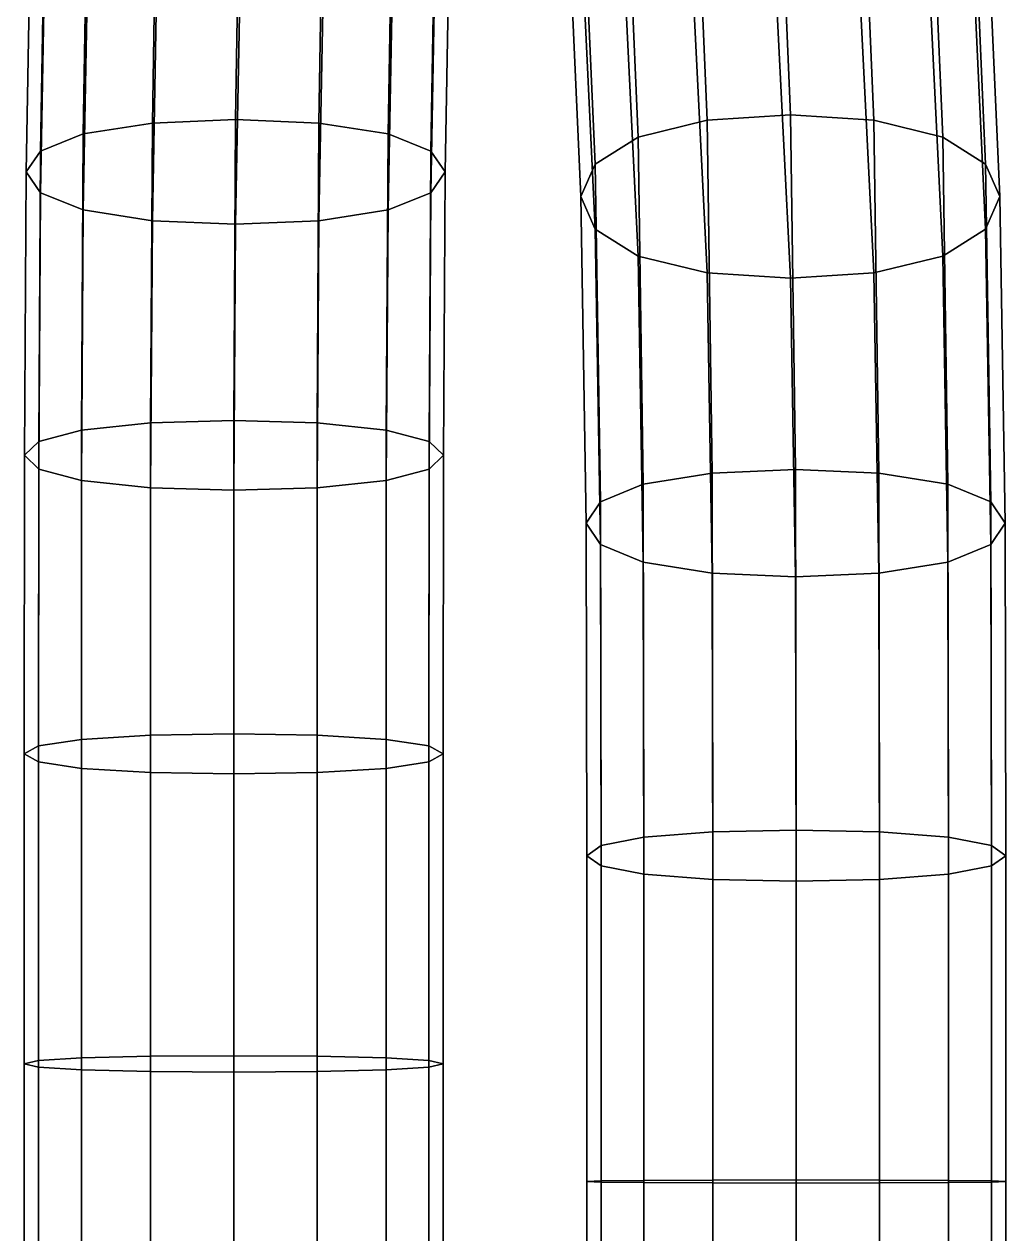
# Model space of a CAD drawing. Extents: x -69847 to 69397, y -182924 to 65597.
# Drawn here: x -3713 to 6756, y 38837 to 51744 of the extents above; entities that cross this region are included whole.
import ezdxf

# ---------------------------------------------------------------- set-up
doc = ezdxf.new("R2010")
doc.units = 0

msp = doc.modelspace()

# ---------------------------------------------------------------- linework, layer by layer
for points in [[(3421.59375, 54248.78125, 4330.888672), (2685.265625, 54011.871094, 4681.783691), (2833.703125, 50539.492188, 2635.324219), (3570.03125, 50718.003906, 2252.772217)], [(4310.265625, 54327.753906, 4213.92334), (3421.59375, 54248.78125, 4330.888672), (3570.03125, 50718.003906, 2252.772217), (4458.703125, 50777.503906, 2125.254883)], [(5198.9375, 54248.78125, 4330.888672), (4310.265625, 54327.753906, 4213.92334), (4458.703125, 50777.503906, 2125.254883), (5347.375, 50718.003906, 2252.772217)], [(5935.265625, 54011.871094, 4681.783691), (5198.9375, 54248.78125, 4330.888672), (5347.375, 50718.003906, 2252.772217), (6083.703125, 50539.492188, 2635.324219)], [(2685.265625, 54011.871094, 4681.783691), (2228.234375, 53630.175781, 5247.115234), (2376.671875, 50251.894531, 3251.657715), (2833.703125, 50539.492188, 2635.324219)], [(6540.734375, 50251.894531, 3251.657715), (6392.296875, 53630.175781, 5247.115234), (5935.265625, 54011.871094, 4681.783691), (6083.703125, 50539.492188, 2635.324219)], [(-2346.635254, 50689.277344, 45523.03125), (-3082.963623, 50574.84375, 45099.605469), (-3033.484375, 53557.265625, 43762.207031), (-2297.15625, 53715.710938, 44164.96875)], [(-1457.963623, 50727.421875, 45664.171875), (-2346.635254, 50689.277344, 45523.03125), (-2297.15625, 53715.710938, 44164.96875), (-1408.484375, 53768.523438, 44299.222656)], [(-569.291626, 50689.277344, 45523.03125), (-1457.963623, 50727.421875, 45664.171875), (-1408.484375, 53768.523438, 44299.222656), (-519.8125, 53715.710938, 44164.96875)], [(167.036499, 50574.84375, 45099.605469), (-569.291626, 50689.277344, 45523.03125), (-519.8125, 53715.710938, 44164.96875), (216.515625, 53557.265625, 43762.207031)], [(2228.234375, 53630.175781, 5247.115234), (2075.890625, 53169.511719, 5929.411621), (2224.328125, 49904.792969, 3995.508789), (2376.671875, 50251.894531, 3251.657715)], [(6693.078125, 49904.792969, 3995.508789), (6544.640625, 53169.511719, 5929.411621), (6392.296875, 53630.175781, 5247.115234), (6540.734375, 50251.894531, 3251.657715)], [(-3082.963623, 50574.84375, 45099.605469), (-3539.994629, 50390.476563, 44417.421875), (-3490.515625, 53301.992188, 43113.3125), (-3033.484375, 53557.265625, 43762.207031)], [(673.546875, 53301.992188, 43113.3125), (624.067749, 50390.480469, 44417.421875), (167.036499, 50574.84375, 45099.605469), (216.515625, 53557.265625, 43762.207031)], [(-3539.994629, 50390.476563, 44417.421875), (-3692.338379, 50167.96875, 43594.09375), (-3642.859375, 52993.90625, 42330.164063), (-3490.515625, 53301.992188, 43113.3125)], [(825.890625, 52993.90625, 42330.164063), (776.411499, 50167.96875, 43594.09375), (624.067749, 50390.480469, 44417.421875), (673.546875, 53301.992188, 43113.3125)], [(2075.890625, 53169.511719, 5929.411621), (2228.234375, 52708.847656, 6611.708008), (2376.671875, 49557.691406, 4739.359863), (2224.328125, 49904.792969, 3995.508789)], [(6540.734375, 49557.691406, 4739.359863), (6392.296875, 52708.847656, 6611.708008), (6544.640625, 53169.511719, 5929.411621), (6693.078125, 49904.792969, 3995.508789)], [(-3692.338379, 50167.96875, 43594.09375), (-3539.994629, 49945.457031, 42770.769531), (-3490.515625, 52685.820313, 41547.019531), (-3642.859375, 52993.90625, 42330.164063)], [(673.546875, 52685.820313, 41547.019531), (624.067749, 49945.457031, 42770.769531), (776.411499, 50167.96875, 43594.09375), (825.890625, 52993.90625, 42330.164063)], [(-3539.994629, 49945.457031, 42770.769531), (-3082.963623, 49761.09375, 42088.585938), (-3033.484375, 52430.546875, 40898.125), (-3490.515625, 52685.820313, 41547.019531)], [(216.515625, 52430.546875, 40898.125), (167.036499, 49761.09375, 42088.585938), (624.067749, 49945.457031, 42770.769531), (673.546875, 52685.820313, 41547.019531)], [(2228.234375, 52708.847656, 6611.708008), (2685.265625, 52327.152344, 7177.039551), (2833.703125, 49270.09375, 5355.693359), (2376.671875, 49557.691406, 4739.359863)], [(6083.703125, 49270.09375, 5355.693359), (5935.265625, 52327.152344, 7177.039551), (6392.296875, 52708.847656, 6611.708008), (6540.734375, 49557.691406, 4739.359863)], [(-3033.484375, 52430.546875, 40898.125), (-3082.963623, 49761.09375, 42088.585938), (-2346.635254, 49646.660156, 41665.160156), (-2297.15625, 52272.101563, 40495.363281)], [(-519.8125, 52272.101563, 40495.363281), (-569.291626, 49646.660156, 41665.160156), (167.036499, 49761.09375, 42088.585938), (216.515625, 52430.546875, 40898.125)], [(-2297.15625, 52272.101563, 40495.363281), (-2346.635254, 49646.660156, 41665.160156), (-1457.963623, 49608.515625, 41524.019531), (-1408.484375, 52219.289063, 40361.109375)], [(-1408.484375, 52219.289063, 40361.109375), (-1457.963623, 49608.515625, 41524.019531), (-569.291626, 49646.660156, 41665.160156), (-519.8125, 52272.101563, 40495.363281)], [(2833.703125, 49270.09375, 5355.693359), (2685.265625, 52327.152344, 7177.039551), (3421.59375, 52090.238281, 7527.935059), (3570.03125, 49091.582031, 5738.245605)], [(5347.375, 49091.582031, 5738.245605), (5198.9375, 52090.238281, 7527.935059), (5935.265625, 52327.152344, 7177.039551), (6083.703125, 49270.09375, 5355.693359)], [(3570.03125, 49091.582031, 5738.245605), (3421.59375, 52090.238281, 7527.935059), (4310.265625, 52011.269531, 7644.900391), (4458.703125, 49032.078125, 5865.762695)], [(4458.703125, 49032.078125, 5865.762695), (4310.265625, 52011.269531, 7644.900391), (5198.9375, 52090.238281, 7527.935059), (5347.375, 49091.582031, 5738.245605)], [(-1476.192627, 47514.039063, 46669.273438), (-2364.864502, 47488.78125, 46523.871094), (-2346.635254, 50689.277344, 45523.03125), (-1457.963623, 50727.421875, 45664.171875)], [(-587.520874, 47488.78125, 46523.871094), (-1476.192627, 47514.039063, 46669.273438), (-1457.963623, 50727.421875, 45664.171875), (-569.291626, 50689.277344, 45523.03125)], [(4458.703125, 50777.503906, 2125.254883), (3570.03125, 50718.003906, 2252.772217), (3624.71875, 46951.460938, 536.465332), (4513.390625, 46990.472656, 400.722382)], [(5347.375, 50718.003906, 2252.772217), (4458.703125, 50777.503906, 2125.254883), (4513.390625, 46990.472656, 400.722382), (5402.0625, 46951.460938, 536.465332)], [(-2364.864502, 47488.78125, 46523.871094), (-3101.192383, 47413.003906, 46087.660156), (-3082.963623, 50574.84375, 45099.605469), (-2346.635254, 50689.277344, 45523.03125)], [(148.807251, 47413.003906, 46087.660156), (-587.520874, 47488.78125, 46523.871094), (-569.291626, 50689.277344, 45523.03125), (167.036499, 50574.84375, 45099.605469)], [(3570.03125, 50718.003906, 2252.772217), (2833.703125, 50539.492188, 2635.324219), (2888.390625, 46834.425781, 943.694214), (3624.71875, 46951.460938, 536.465332)], [(6083.703125, 50539.492188, 2635.324219), (5347.375, 50718.003906, 2252.772217), (5402.0625, 46951.460938, 536.465332), (6138.390625, 46834.425781, 943.694214)], [(-3101.192383, 47413.003906, 46087.660156), (-3558.223633, 47290.917969, 45384.875), (-3539.994629, 50390.476563, 44417.421875), (-3082.963623, 50574.84375, 45099.605469)], [(624.067749, 50390.480469, 44417.421875), (605.838501, 47290.917969, 45384.875), (148.807251, 47413.003906, 46087.660156), (167.036499, 50574.84375, 45099.605469)], [(2833.703125, 50539.492188, 2635.324219), (2376.671875, 50251.894531, 3251.657715), (2431.359375, 46645.871094, 1599.785034), (2888.390625, 46834.425781, 943.694214)], [(6595.421875, 46645.871094, 1599.785034), (6540.734375, 50251.894531, 3251.657715), (6083.703125, 50539.492188, 2635.324219), (6138.390625, 46834.425781, 943.694214)], [(-3558.223633, 47290.917969, 45384.875), (-3710.567383, 47143.570313, 44536.6875), (-3692.338379, 50167.96875, 43594.09375), (-3539.994629, 50390.476563, 44417.421875)], [(776.411499, 50167.96875, 43594.09375), (758.182251, 47143.570313, 44536.6875), (605.838501, 47290.917969, 45384.875), (624.067749, 50390.480469, 44417.421875)], [(2376.671875, 50251.894531, 3251.657715), (2224.328125, 49904.792969, 3995.508789), (2279.015625, 46418.300781, 2391.618896), (2431.359375, 46645.871094, 1599.785034)], [(6747.765625, 46418.300781, 2391.618896), (6693.078125, 49904.792969, 3995.508789), (6540.734375, 50251.894531, 3251.657715), (6595.421875, 46645.871094, 1599.785034)], [(-3710.567383, 47143.570313, 44536.6875), (-3558.223633, 46996.226563, 43688.5), (-3539.994629, 49945.457031, 42770.769531), (-3692.338379, 50167.96875, 43594.09375)], [(624.067749, 49945.457031, 42770.769531), (605.838501, 46996.226563, 43688.5), (758.182251, 47143.570313, 44536.6875), (776.411499, 50167.96875, 43594.09375)], [(-3558.223633, 46996.226563, 43688.5), (-3101.192383, 46874.140625, 42985.71875), (-3082.963623, 49761.09375, 42088.585938), (-3539.994629, 49945.457031, 42770.769531)], [(167.036499, 49761.09375, 42088.585938), (148.807251, 46874.140625, 42985.71875), (605.838501, 46996.226563, 43688.5), (624.067749, 49945.457031, 42770.769531)], [(2224.328125, 49904.792969, 3995.508789), (2376.671875, 49557.691406, 4739.359863), (2431.359375, 46190.734375, 3183.452637), (2279.015625, 46418.300781, 2391.618896)], [(6595.421875, 46190.734375, 3183.452637), (6540.734375, 49557.691406, 4739.359863), (6693.078125, 49904.792969, 3995.508789), (6747.765625, 46418.300781, 2391.618896)], [(-3082.963623, 49761.09375, 42088.585938), (-3101.192383, 46874.140625, 42985.71875), (-2364.864502, 46798.363281, 42549.503906), (-2346.635254, 49646.660156, 41665.160156)], [(-569.291626, 49646.660156, 41665.160156), (-587.520874, 46798.363281, 42549.503906), (148.807251, 46874.140625, 42985.71875), (167.036499, 49761.09375, 42088.585938)], [(-2346.635254, 49646.660156, 41665.160156), (-2364.864502, 46798.363281, 42549.503906), (-1476.192627, 46773.101563, 42404.101563), (-1457.963623, 49608.515625, 41524.019531)], [(-1457.963623, 49608.515625, 41524.019531), (-1476.192627, 46773.101563, 42404.101563), (-587.520874, 46798.363281, 42549.503906), (-569.291626, 49646.660156, 41665.160156)], [(2376.671875, 49557.691406, 4739.359863), (2833.703125, 49270.09375, 5355.693359), (2888.390625, 46002.179688, 3839.543701), (2431.359375, 46190.734375, 3183.452637)], [(6138.390625, 46002.179688, 3839.543701), (6083.703125, 49270.09375, 5355.693359), (6540.734375, 49557.691406, 4739.359863), (6595.421875, 46190.734375, 3183.452637)], [(2888.390625, 46002.179688, 3839.543701), (2833.703125, 49270.09375, 5355.693359), (3570.03125, 49091.582031, 5738.245605), (3624.71875, 45885.144531, 4246.772461)], [(5402.0625, 45885.144531, 4246.772461), (5347.375, 49091.582031, 5738.245605), (6083.703125, 49270.09375, 5355.693359), (6138.390625, 46002.179688, 3839.543701)], [(3624.71875, 45885.144531, 4246.772461), (3570.03125, 49091.582031, 5738.245605), (4458.703125, 49032.078125, 5865.762695), (4513.390625, 45846.132813, 4382.515137)], [(4513.390625, 45846.132813, 4382.515137), (4458.703125, 49032.078125, 5865.762695), (5347.375, 49091.582031, 5738.245605), (5402.0625, 45885.144531, 4246.772461)], [(-1478.796875, 44170.820313, 47361.140625), (-2367.46875, 44156.308594, 47213.261719), (-2364.864502, 47488.78125, 46523.871094), (-1476.192627, 47514.039063, 46669.273438)], [(-590.125, 44156.308594, 47213.261719), (-1478.796875, 44170.820313, 47361.140625), (-1476.192627, 47514.039063, 46669.273438), (-587.520874, 47488.78125, 46523.871094)], [(-3103.796875, 44112.78125, 46769.628906), (-3560.828125, 44042.65625, 46054.886719), (-3558.223633, 47290.917969, 45384.875), (-3101.192383, 47413.003906, 46087.660156)], [(-2367.46875, 44156.308594, 47213.261719), (-3103.796875, 44112.78125, 46769.628906), (-3101.192383, 47413.003906, 46087.660156), (-2364.864502, 47488.78125, 46523.871094)], [(146.203125, 44112.78125, 46769.628906), (-590.125, 44156.308594, 47213.261719), (-587.520874, 47488.78125, 46523.871094), (148.807251, 47413.003906, 46087.660156)], [(605.838501, 47290.917969, 45384.875), (603.234375, 44042.65625, 46054.886719), (146.203125, 44112.78125, 46769.628906), (148.807251, 47413.003906, 46087.660156)], [(-3560.828125, 44042.65625, 46054.886719), (-3713.171875, 43958.023438, 45192.265625), (-3710.567383, 47143.570313, 44536.6875), (-3558.223633, 47290.917969, 45384.875)], [(758.182251, 47143.570313, 44536.6875), (755.578125, 43958.023438, 45192.265625), (603.234375, 44042.65625, 46054.886719), (605.838501, 47290.917969, 45384.875)], [(-3713.171875, 43958.023438, 45192.265625), (-3560.828125, 43873.386719, 44329.644531), (-3558.223633, 46996.226563, 43688.5), (-3710.567383, 47143.570313, 44536.6875)], [(605.838501, 46996.226563, 43688.5), (603.234375, 43873.390625, 44329.644531), (755.578125, 43958.023438, 45192.265625), (758.182251, 47143.570313, 44536.6875)], [(-3560.828125, 43873.386719, 44329.644531), (-3103.796875, 43803.265625, 43614.902344), (-3101.192383, 46874.140625, 42985.71875), (-3558.223633, 46996.226563, 43688.5)], [(148.807251, 46874.140625, 42985.71875), (146.203125, 43803.265625, 43614.902344), (603.234375, 43873.390625, 44329.644531), (605.838501, 46996.226563, 43688.5)], [(4513.390625, 46990.472656, 400.722382), (3624.71875, 46951.460938, 536.465332), (3632.53125, 43124.976563, -729.74707), (4521.203125, 43143.507813, -870.940308)], [(5402.0625, 46951.460938, 536.465332), (4513.390625, 46990.472656, 400.722382), (4521.203125, 43143.507813, -870.940308), (5409.875, 43124.976563, -729.74707)], [(-3101.192383, 46874.140625, 42985.71875), (-3103.796875, 43803.265625, 43614.902344), (-2367.46875, 43759.738281, 43171.269531), (-2364.864502, 46798.363281, 42549.503906)], [(-587.520874, 46798.363281, 42549.503906), (-590.125, 43759.738281, 43171.269531), (146.203125, 43803.265625, 43614.902344), (148.807251, 46874.140625, 42985.71875)], [(3624.71875, 46951.460938, 536.465332), (2888.390625, 46834.425781, 943.694214), (2896.203125, 43069.386719, -306.16748), (3632.53125, 43124.976563, -729.74707)], [(6138.390625, 46834.425781, 943.694214), (5402.0625, 46951.460938, 536.465332), (5409.875, 43124.976563, -729.74707), (6146.203125, 43069.386719, -306.16748)], [(-2364.864502, 46798.363281, 42549.503906), (-2367.46875, 43759.738281, 43171.269531), (-1478.796875, 43745.226563, 43023.390625), (-1476.192627, 46773.101563, 42404.101563)], [(-1476.192627, 46773.101563, 42404.101563), (-1478.796875, 43745.226563, 43023.390625), (-590.125, 43759.738281, 43171.269531), (-587.520874, 46798.363281, 42549.503906)], [(2888.390625, 46834.425781, 943.694214), (2431.359375, 46645.871094, 1599.785034), (2439.171875, 42979.824219, 376.266296), (2896.203125, 43069.386719, -306.16748)], [(6603.234375, 42979.824219, 376.266296), (6595.421875, 46645.871094, 1599.785034), (6138.390625, 46834.425781, 943.694214), (6146.203125, 43069.386719, -306.16748)], [(2431.359375, 46645.871094, 1599.785034), (2279.015625, 46418.300781, 2391.618896), (2286.828125, 42871.726563, 1199.893311), (2439.171875, 42979.824219, 376.266296)], [(6755.578125, 42871.726563, 1199.893311), (6747.765625, 46418.300781, 2391.618896), (6595.421875, 46645.871094, 1599.785034), (6603.234375, 42979.824219, 376.266296)], [(2279.015625, 46418.300781, 2391.618896), (2431.359375, 46190.734375, 3183.452637), (2439.171875, 42763.632813, 2023.520264), (2286.828125, 42871.726563, 1199.893311)], [(6603.234375, 42763.632813, 2023.520264), (6595.421875, 46190.734375, 3183.452637), (6747.765625, 46418.300781, 2391.618896), (6755.578125, 42871.726563, 1199.893311)], [(2431.359375, 46190.734375, 3183.452637), (2888.390625, 46002.179688, 3839.543701), (2896.203125, 42674.070313, 2705.954102), (2439.171875, 42763.632813, 2023.520264)], [(6146.203125, 42674.070313, 2705.954102), (6138.390625, 46002.179688, 3839.543701), (6595.421875, 46190.734375, 3183.452637), (6603.234375, 42763.632813, 2023.520264)], [(2896.203125, 42674.070313, 2705.954102), (2888.390625, 46002.179688, 3839.543701), (3624.71875, 45885.144531, 4246.772461), (3632.53125, 42618.480469, 3129.533691)], [(5409.875, 42618.480469, 3129.533691), (5402.0625, 45885.144531, 4246.772461), (6138.390625, 46002.179688, 3839.543701), (6146.203125, 42674.070313, 2705.954102)], [(3632.53125, 42618.480469, 3129.533691), (3624.71875, 45885.144531, 4246.772461), (4513.390625, 45846.132813, 4382.515137), (4521.203125, 42599.949219, 3270.726807)], [(4521.203125, 42599.949219, 3270.726807), (4513.390625, 45846.132813, 4382.515137), (5402.0625, 45885.144531, 4246.772461), (5409.875, 42618.480469, 3129.533691)], [(-2367.46875, 40731.292969, 47616.707031), (-3103.796875, 40713.464844, 47168.984375), (-3103.796875, 44112.78125, 46769.628906), (-2367.46875, 44156.308594, 47213.261719)], [(-1478.796875, 40737.234375, 47765.945313), (-2367.46875, 40731.292969, 47616.707031), (-2367.46875, 44156.308594, 47213.261719), (-1478.796875, 44170.820313, 47361.140625)], [(-590.125, 40731.292969, 47616.707031), (-1478.796875, 40737.234375, 47765.945313), (-1478.796875, 44170.820313, 47361.140625), (-590.125, 44156.308594, 47213.261719)], [(146.203125, 40713.464844, 47168.984375), (-590.125, 40731.292969, 47616.707031), (-590.125, 44156.308594, 47213.261719), (146.203125, 44112.78125, 46769.628906)], [(-3560.828125, 40684.742188, 46447.65625), (-3713.171875, 40650.074219, 45577.089844), (-3713.171875, 43958.023438, 45192.265625), (-3560.828125, 44042.65625, 46054.886719)], [(-3103.796875, 40713.464844, 47168.984375), (-3560.828125, 40684.742188, 46447.65625), (-3560.828125, 44042.65625, 46054.886719), (-3103.796875, 44112.78125, 46769.628906)], [(603.234375, 44042.65625, 46054.886719), (603.234375, 40684.742188, 46447.65625), (146.203125, 40713.464844, 47168.984375), (146.203125, 44112.78125, 46769.628906)], [(755.578125, 43958.023438, 45192.265625), (755.578125, 40650.078125, 45577.089844), (603.234375, 40684.742188, 46447.65625), (603.234375, 44042.65625, 46054.886719)], [(-3713.171875, 40650.074219, 45577.089844), (-3560.828125, 40615.410156, 44706.523438), (-3560.828125, 43873.386719, 44329.644531), (-3713.171875, 43958.023438, 45192.265625)], [(603.234375, 43873.390625, 44329.644531), (603.234375, 40615.414063, 44706.523438), (755.578125, 40650.078125, 45577.089844), (755.578125, 43958.023438, 45192.265625)], [(-3560.828125, 40615.410156, 44706.523438), (-3103.796875, 40586.691406, 43985.195313), (-3103.796875, 43803.265625, 43614.902344), (-3560.828125, 43873.386719, 44329.644531)], [(-3103.796875, 43803.265625, 43614.902344), (-3103.796875, 40586.691406, 43985.195313), (-2367.46875, 40568.863281, 43537.472656), (-2367.46875, 43759.738281, 43171.269531)], [(-2367.46875, 43759.738281, 43171.269531), (-2367.46875, 40568.863281, 43537.472656), (-1478.796875, 40562.917969, 43388.234375), (-1478.796875, 43745.226563, 43023.390625)], [(-1478.796875, 43745.226563, 43023.390625), (-1478.796875, 40562.917969, 43388.234375), (-590.125, 40568.863281, 43537.472656), (-590.125, 43759.738281, 43171.269531)], [(-590.125, 43759.738281, 43171.269531), (-590.125, 40568.863281, 43537.472656), (146.203125, 40586.691406, 43985.195313), (146.203125, 43803.265625, 43614.902344)], [(146.203125, 43803.265625, 43614.902344), (146.203125, 40586.691406, 43985.195313), (603.234375, 40615.414063, 44706.523438), (603.234375, 43873.390625, 44329.644531)], [(3632.53125, 43124.976563, -729.74707), (2896.203125, 43069.386719, -306.16748), (2896.203125, 39382.890625, -1043.331421), (3632.53125, 39379.484375, -1473.739136)], [(4521.203125, 43143.507813, -870.940308), (3632.53125, 43124.976563, -729.74707), (3632.53125, 39379.484375, -1473.739136), (4521.203125, 39378.347656, -1617.208374)], [(5409.875, 43124.976563, -729.74707), (4521.203125, 43143.507813, -870.940308), (4521.203125, 39378.347656, -1617.208374), (5409.875, 39379.484375, -1473.739136)], [(6146.203125, 43069.386719, -306.16748), (5409.875, 43124.976563, -729.74707), (5409.875, 39379.484375, -1473.739136), (6146.203125, 39382.890625, -1043.331421)], [(2439.171875, 39388.386719, -349.896881), (2439.171875, 42979.824219, 376.266296), (2286.828125, 42871.726563, 1199.893311), (2286.828125, 39395.015625, 487.006866)], [(2896.203125, 39382.890625, -1043.331421), (2896.203125, 43069.386719, -306.16748), (2439.171875, 42979.824219, 376.266296), (2439.171875, 39388.386719, -349.896881)], [(6603.234375, 42979.824219, 376.266296), (6146.203125, 43069.386719, -306.16748), (6146.203125, 39382.890625, -1043.331421), (6603.234375, 39388.386719, -349.896881)], [(6755.578125, 42871.726563, 1199.893311), (6603.234375, 42979.824219, 376.266296), (6603.234375, 39388.386719, -349.896881), (6755.578125, 39395.015625, 487.006897)], [(2286.828125, 39395.015625, 487.006866), (2286.828125, 42871.726563, 1199.893311), (2439.171875, 42763.632813, 2023.520264), (2439.171875, 39401.644531, 1323.910645)], [(6603.234375, 42763.632813, 2023.520264), (6755.578125, 42871.726563, 1199.893311), (6755.578125, 39395.015625, 487.006897), (6603.234375, 39401.644531, 1323.910645)], [(2439.171875, 39401.644531, 1323.910645), (2439.171875, 42763.632813, 2023.520264), (2896.203125, 42674.070313, 2705.954102), (2896.203125, 39407.136719, 2017.345215)], [(6146.203125, 42674.070313, 2705.954102), (6603.234375, 42763.632813, 2023.520264), (6603.234375, 39401.644531, 1323.910645), (6146.203125, 39407.136719, 2017.345215)], [(2896.203125, 39407.136719, 2017.345215), (2896.203125, 42674.070313, 2705.954102), (3632.53125, 42618.480469, 3129.533691), (3632.53125, 39410.546875, 2447.75293)], [(3632.53125, 39410.546875, 2447.75293), (3632.53125, 42618.480469, 3129.533691), (4521.203125, 42599.949219, 3270.726807), (4521.203125, 39411.683594, 2591.222168)], [(4521.203125, 39411.683594, 2591.222168), (4521.203125, 42599.949219, 3270.726807), (5409.875, 42618.480469, 3129.533691), (5409.875, 39410.546875, 2447.75293)], [(5409.875, 39410.546875, 2447.75293), (5409.875, 42618.480469, 3129.533691), (6146.203125, 42674.070313, 2705.954102), (6146.203125, 39407.136719, 2017.345215)], [(-3560.828125, 37255.003906, 46507.363281), (-3713.171875, 37264.28125, 45635.171875), (-3713.171875, 40650.074219, 45577.089844), (-3560.828125, 40684.742188, 46447.65625)], [(-3103.796875, 37247.316406, 47230.039063), (-3560.828125, 37255.003906, 46507.363281), (-3560.828125, 40684.742188, 46447.65625), (-3103.796875, 40713.464844, 47168.984375)], [(-2367.46875, 37242.546875, 47678.59375), (-3103.796875, 37247.316406, 47230.039063), (-3103.796875, 40713.464844, 47168.984375), (-2367.46875, 40731.292969, 47616.707031)], [(-1478.796875, 37240.957031, 47828.113281), (-2367.46875, 37242.546875, 47678.59375), (-2367.46875, 40731.292969, 47616.707031), (-1478.796875, 40737.234375, 47765.945313)], [(-590.125, 37242.546875, 47678.59375), (-1478.796875, 37240.957031, 47828.113281), (-1478.796875, 40737.234375, 47765.945313), (-590.125, 40731.292969, 47616.707031)], [(146.203125, 37247.316406, 47230.039063), (-590.125, 37242.546875, 47678.59375), (-590.125, 40731.292969, 47616.707031), (146.203125, 40713.464844, 47168.984375)], [(603.234375, 40684.742188, 46447.65625), (603.234375, 37255.003906, 46507.367188), (146.203125, 37247.316406, 47230.039063), (146.203125, 40713.464844, 47168.984375)], [(755.578125, 40650.078125, 45577.089844), (755.578125, 37264.28125, 45635.171875), (603.234375, 37255.003906, 46507.367188), (603.234375, 40684.742188, 46447.65625)], [(-3713.171875, 37264.28125, 45635.171875), (-3560.828125, 37273.558594, 44762.980469), (-3560.828125, 40615.410156, 44706.523438), (-3713.171875, 40650.074219, 45577.089844)], [(-3560.828125, 37273.558594, 44762.980469), (-3103.796875, 37281.242188, 44040.304688), (-3103.796875, 40586.691406, 43985.195313), (-3560.828125, 40615.410156, 44706.523438)], [(-3103.796875, 40586.691406, 43985.195313), (-3103.796875, 37281.242188, 44040.304688), (-2367.46875, 37286.015625, 43591.75), (-2367.46875, 40568.863281, 43537.472656)], [(-2367.46875, 40568.863281, 43537.472656), (-2367.46875, 37286.015625, 43591.75), (-1478.796875, 37287.605469, 43442.230469), (-1478.796875, 40562.917969, 43388.234375)], [(-1478.796875, 40562.917969, 43388.234375), (-1478.796875, 37287.605469, 43442.230469), (-590.125, 37286.015625, 43591.75), (-590.125, 40568.863281, 43537.472656)], [(-590.125, 40568.863281, 43537.472656), (-590.125, 37286.015625, 43591.75), (146.203125, 37281.242188, 44040.304688), (146.203125, 40586.691406, 43985.195313)], [(146.203125, 40586.691406, 43985.195313), (146.203125, 37281.242188, 44040.304688), (603.234375, 37273.558594, 44762.980469), (603.234375, 40615.414063, 44706.523438)], [(603.234375, 40615.414063, 44706.523438), (603.234375, 37273.558594, 44762.980469), (755.578125, 37264.28125, 45635.171875), (755.578125, 40650.078125, 45577.089844)], [(2286.828125, 35991.121094, 257.730133), (2286.828125, 39395.015625, 487.006866), (2439.171875, 39401.644531, 1323.910645), (2439.171875, 36108.417969, 1088.233276)], [(2439.171875, 35873.828125, -572.772949), (2439.171875, 39388.386719, -349.896881), (2286.828125, 39395.015625, 487.006866), (2286.828125, 35991.121094, 257.730133)], [(2439.171875, 36108.417969, 1088.233276), (2439.171875, 39401.644531, 1323.910645), (2896.203125, 39407.136719, 2017.345215), (2896.203125, 36205.601563, 1776.364502)], [(2896.203125, 35776.640625, -1260.904175), (2896.203125, 39382.890625, -1043.331421), (2439.171875, 39388.386719, -349.896881), (2439.171875, 35873.828125, -572.772949)], [(2896.203125, 36205.601563, 1776.364502), (2896.203125, 39407.136719, 2017.345215), (3632.53125, 39410.546875, 2447.75293), (3632.53125, 36265.925781, 2203.480469)], [(3632.53125, 39379.484375, -1473.739136), (2896.203125, 39382.890625, -1043.331421), (2896.203125, 35776.640625, -1260.904175), (3632.53125, 35716.320313, -1688.02002)], [(3632.53125, 36265.925781, 2203.480469), (3632.53125, 39410.546875, 2447.75293), (4521.203125, 39411.683594, 2591.222168), (4521.203125, 36286.03125, 2345.852295)], [(4521.203125, 39378.347656, -1617.208374), (3632.53125, 39379.484375, -1473.739136), (3632.53125, 35716.320313, -1688.02002), (4521.203125, 35696.210938, -1830.39209)], [(4521.203125, 36286.03125, 2345.852295), (4521.203125, 39411.683594, 2591.222168), (5409.875, 39410.546875, 2447.75293), (5409.875, 36265.925781, 2203.480469)], [(5409.875, 39379.484375, -1473.739136), (4521.203125, 39378.347656, -1617.208374), (4521.203125, 35696.210938, -1830.39209), (5409.875, 35716.320313, -1688.02002)], [(5409.875, 36265.925781, 2203.480469), (5409.875, 39410.546875, 2447.75293), (6146.203125, 39407.136719, 2017.345215), (6146.203125, 36205.601563, 1776.364502)], [(6146.203125, 39382.890625, -1043.331421), (5409.875, 39379.484375, -1473.739136), (5409.875, 35716.320313, -1688.02002), (6146.203125, 35776.640625, -1260.904175)], [(6146.203125, 39407.136719, 2017.345215), (6603.234375, 39401.644531, 1323.910645), (6603.234375, 36108.417969, 1088.233276), (6146.203125, 36205.601563, 1776.364502)], [(6603.234375, 39388.386719, -349.896881), (6146.203125, 39382.890625, -1043.331421), (6146.203125, 35776.640625, -1260.904175), (6603.234375, 35873.828125, -572.772949)], [(6603.234375, 39401.644531, 1323.910645), (6755.578125, 39395.015625, 487.006897), (6755.578125, 35991.121094, 257.730164), (6603.234375, 36108.417969, 1088.233276)], [(6755.578125, 39395.015625, 487.006897), (6603.234375, 39388.386719, -349.896881), (6603.234375, 35873.828125, -572.772949), (6755.578125, 35991.121094, 257.730164)]]:
    msp.add_3dface(points)

doc.saveas('drawing.dxf')
